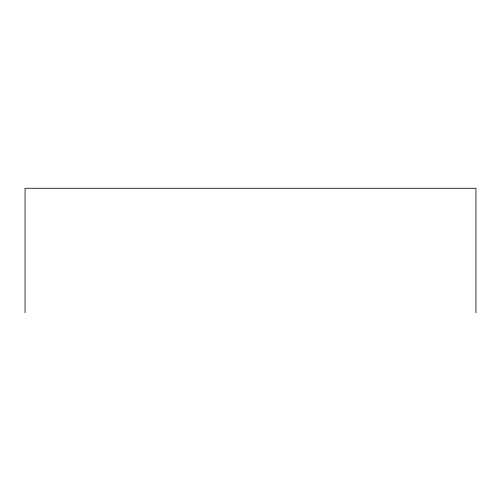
<?xml version="1.0" encoding="UTF-8"?>
<svg xmlns="http://www.w3.org/2000/svg" width="501" height="501" viewBox="0 0 501 501"><rect width="100%" height="100%" fill="white"/><g stroke="black" fill="none" stroke-linecap="round" stroke-linejoin="round"><path stroke-width="0.75" d="M475.95 312.724L475.95 188.276L25.05 188.276L25.05 312.724"/></g></svg>
